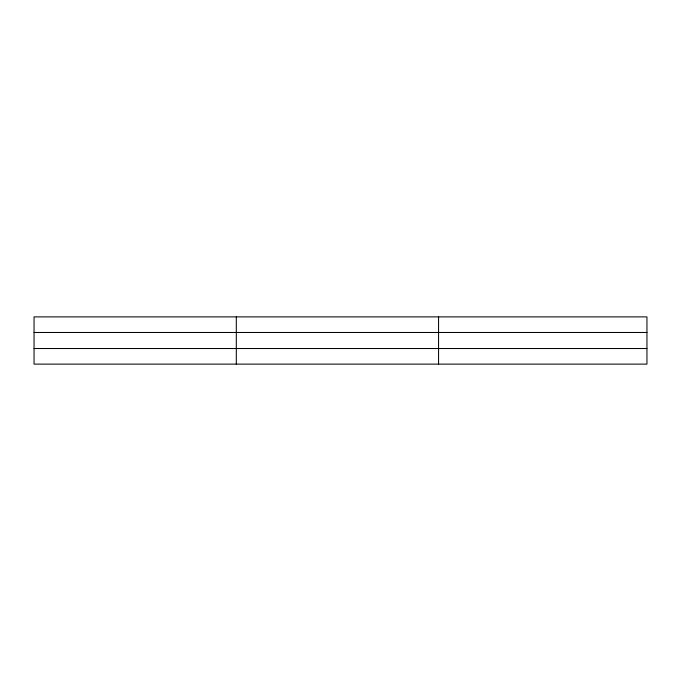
<?xml version="1.0" encoding="UTF-8"?>
<svg xmlns="http://www.w3.org/2000/svg" width="681" height="681" viewBox="0 0 681 681"><rect width="100%" height="100%" fill="white"/><g stroke="black" fill="none" stroke-linecap="round" stroke-linejoin="round"><path stroke-width="1.02" d="M236.307 316.886L236.307 364.114M438.564 316.886L438.564 364.114M646.95 332.473L646.95 316.886L34.05 316.886L34.05 364.114L646.95 364.114L646.95 332.473L34.05 332.473M34.05 348.527L646.95 348.527"/></g></svg>
